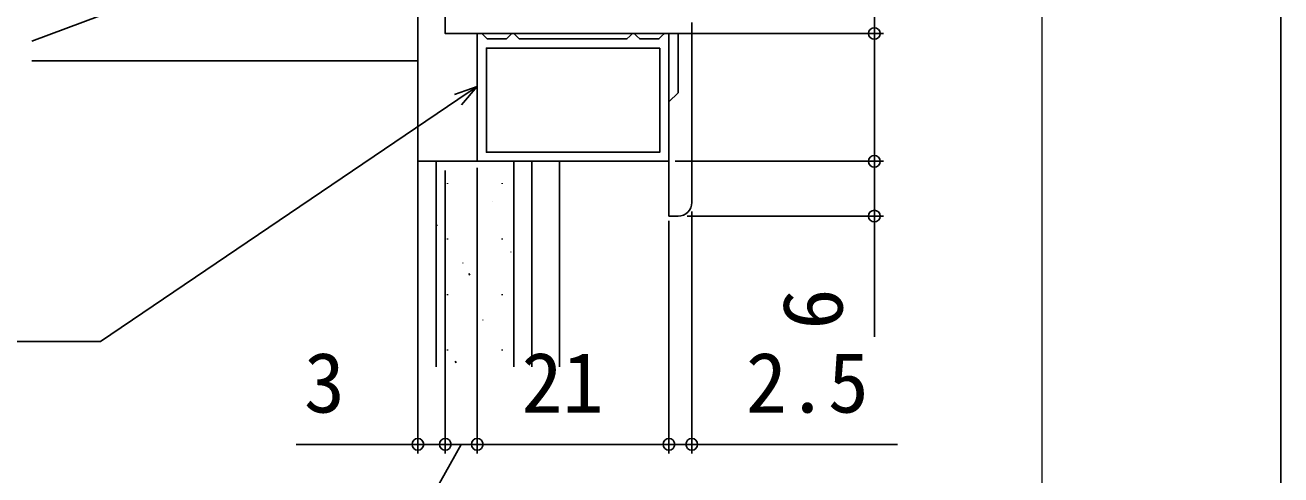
# Model space of a CAD drawing. Units: millimetres, scale not verified. Extents: x -525 to 525, y -808 to 806.
# Drawn here: x 387.4 to 525, y 109.7 to 159 of the extents above; entities that cross this region are included whole.
import ezdxf
from ezdxf.enums import TextEntityAlignment as Align

# ---------------------------------------------------------------- set-up
doc = ezdxf.new("R2010")
doc.units = ezdxf.units.MM
doc.header["$LTSCALE"] = 4
for name, color, linetype in [('0-3_YKK_11', 7, 'Continuous'), ('0-5_YKK_13', 4, 'Continuous'), ('0-7_YKK_D', 6, 'Continuous'), ('0-8_YKK_ZWAK', 7, 'Continuous'), ('0-9_YSS_K', 3, 'Continuous')]:
    doc.layers.add(name, color=color, linetype=linetype)
doc.layers.add('0-4_YKK_12', color=5, linetype='Continuous', lineweight=18)
doc.styles.add('ＭＳ ゴシック', font='')
doc.styles.get('ＭＳ ゴシック').set_extended_font_data('MS Gothic')

msp = doc.modelspace()

# ---------------------------------------------------------------- linework, layer by layer
at = {"layer": '0-3_YKK_11'}
for points in [[(433.468, 256.071), (433.468, 158.071), (458.968, 158.071), (458.968, 151.571), (457.968, 150.571), (457.968, 138.071), (458.968, 138.071)], [(460.468, 139.571), (460.468, 159.271)]]:
    msp.add_lwpolyline(points, dxfattribs=at)
for points in [[(436.968, 144.071), (457.968, 144.071), (457.968, 158.071), (457.468, 158.071), (457.168, 157.771), (456.868, 157.471), (454.768, 157.471), (454.468, 157.771), (454.168, 158.071), (453.968, 158.071), (453.668, 157.771), (453.368, 157.471), (441.568, 157.471), (441.268, 157.771), (440.968, 158.071), (440.768, 158.071), (440.468, 157.771), (440.168, 157.471), (438.068, 157.471), (437.768, 157.771), (437.468, 158.071), (436.968, 158.071)], [(456.968, 156.471), (437.968, 156.471), (437.968, 145.071), (456.968, 145.071)]]:
    msp.add_lwpolyline(points, close=True, dxfattribs=at)
msp.add_arc((458.968, 139.571), 1.5, 270.00001, 359.99999, dxfattribs=at)
at = {"layer": '0-4_YKK_12', "color": 2}
msp.add_lwpolyline([(498.844, 373.038), (302.035, 373.038), (302.035, 80.103), (498.844, 80.103)], close=True, dxfattribs=at)
at = {"layer": '0-5_YKK_13'}
msp.add_line((445.968, 121.571), (445.968, 144.071), dxfattribs=at)
at = {"layer": '0-7_YKK_D'}
for p, q in [((458.668, 158.071), (481.468, 158.071)), ((430.468, 143.071), (430.468, 112.071)), ((433.468, 143.071), (433.468, 112.071)), ((433.468, 143.071), (433.468, 112.071)), ((436.968, 143.371), (436.968, 112.071)), ((436.968, 143.371), (436.968, 112.071)), ((458.668, 144.071), (481.468, 144.071)), ((458.668, 144.071), (481.468, 144.071)), ((457.968, 137.571), (457.968, 112.071)), ((457.968, 137.571), (457.968, 112.071)), ((459.968, 138.071), (481.468, 138.071)), ((460.468, 138.571), (460.468, 112.071)), ((430.468, 113.071), (417.152, 113.071)), ((433.468, 113.071), (430.468, 113.071)), ((436.968, 113.071), (433.468, 113.071)), ((433.468, 113.071), (436.018, 113.071)), ((457.968, 113.071), (436.968, 113.071)), ((457.968, 113.071), (455.418, 113.071)), ((457.968, 113.071), (460.468, 113.071)), ((460.468, 113.071), (482.989, 113.071))]:
    msp.add_line(p, q, dxfattribs=at)
for points in [[(480.468, 144.071), (480.468, 158.071), (480.468, 174.922)], [(436.968, 152.269), (434.857, 150.839), (395.719, 124.329), (320.907, 124.329)], [(434.474, 151.404), (436.968, 152.269), (435.24, 150.273)], [(480.468, 144.071), (480.468, 138.071), (480.468, 124.858)], [(435.218, 113.071), (424.035, 93.071), (406.615, 93.071)]]:
    msp.add_lwpolyline(points, dxfattribs=at)
for centre in [(480.468, 158.071), (480.468, 144.071), (480.468, 144.071), (480.468, 138.071), (430.468, 113.071), (433.468, 113.071), (433.468, 113.071), (436.968, 113.071), (436.968, 113.071), (457.968, 113.071), (457.968, 113.071), (460.468, 113.071)]:
    msp.add_circle(centre, 0.637, dxfattribs=at)
at = {"layer": '0-8_YKK_ZWAK'}
msp.add_lwpolyline([(-525, -808.4), (525, -808.4), (525, 721.6)], dxfattribs=at)
at = {"layer": '0-9_YSS_K'}
for p, q in [((388.189, 157.216), (430.468, 173.071)), ((430.468, 155.071), (430.468, 144.071)), ((430.468, 121.571), (430.468, 144.071)), ((430.468, 144.071), (442.968, 144.071)), ((432.468, 144.03), (432.468, 121.571)), ((440.968, 121.571), (440.968, 144.03)), ((442.968, 121.571), (442.968, 144.071)), ((442.968, 121.571), (442.968, 144.071)), ((433.722, 141.689), (433.722, 141.589)), ((439.702, 141.689), (439.702, 141.589)), ((438.662, 139.725), (438.669, 139.706)), ((433.438, 138.433), (433.444, 138.414)), ((436.952, 138.459), (436.952, 138.359)), ((432.483, 137.157), (432.594, 136.99)), ((433.722, 135.609), (433.722, 135.509)), ((439.702, 135.609), (439.702, 135.509)), ((440.638, 134.145), (440.645, 134.126)), ((435.38, 132.947), (435.387, 132.928)), ((436.952, 132.379), (436.952, 132.279)), ((436.043, 131.778), (436.154, 131.611)), ((433.722, 129.529), (433.722, 129.429)), ((439.702, 129.529), (439.702, 129.429)), ((437.59, 126.707), (437.597, 126.688)), ((436.952, 126.299), (436.952, 126.199)), ((433.722, 123.449), (433.722, 123.349)), ((439.702, 123.449), (439.702, 123.349)), ((434.565, 122.173), (434.676, 122.006))]:
    msp.add_line(p, q, dxfattribs=at)
msp.add_lwpolyline([(388.189, 173.071), (430.468, 173.071), (430.468, 155.071), (388.189, 155.071)], dxfattribs=at)

# ---------------------------------------------------------------- texts
at = {"layer": '0-7_YKK_D', "style": 'ＭＳ ゴシック'}
msp.add_text('6', height=6.598, rotation=90, dxfattribs=at).set_placement((478.968, 125.642), align=Align.BOTTOM_LEFT)
for s, p in [('3', (417.988, 114.571)), ('21', (441.818, 114.571)), ('2.5', (466.403, 114.571))]:
    msp.add_text(s, height=6.598, dxfattribs=at).set_placement(p, align=Align.BOTTOM_LEFT)

doc.saveas('drawing.dxf')
